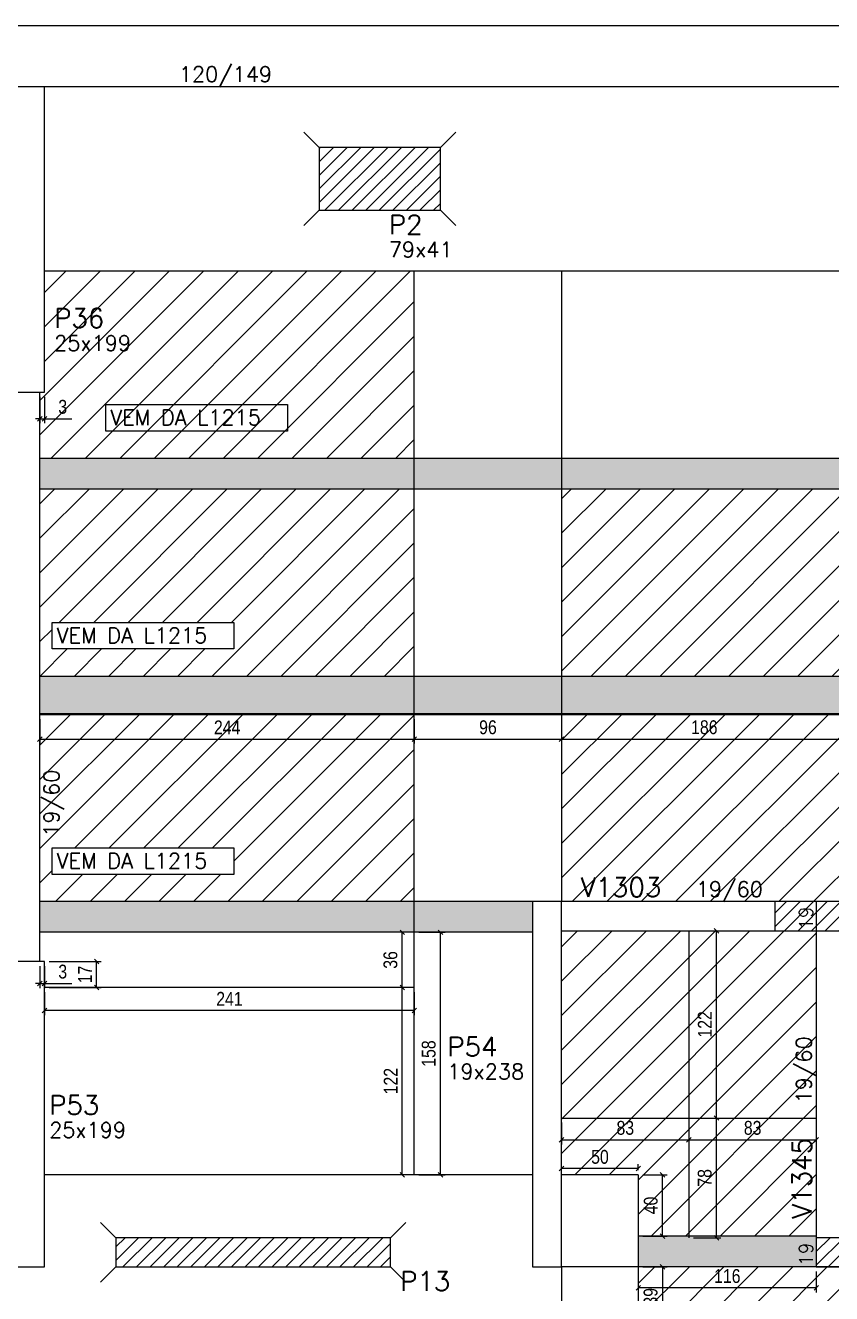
# Model space of a CAD drawing. Extents: x -3557 to 8661, y -614 to 3008.
# Drawn here: x 3308 to 3833, y 1343 to 2170 of the extents above; entities that cross this region are included whole.
import ezdxf

# ---------------------------------------------------------------- set-up
doc = ezdxf.new("R2010")
doc.units = 0
for name, color, linetype in [('COTA', 241, 'Continuous'), ('F-LAJES', 3, 'Continuous'), ('F-PILARES-DIM', 172, 'Continuous'), ('F-PILARES-HACH', 174, 'Continuous'), ('F-PILARES-M', 170, 'Continuous'), ('F-PILARES-N', 170, 'Continuous'), ('F-PILARES-NASCE', 4, 'Continuous'), ('F-PILARES-NOME', 170, 'Continuous'), ('F-PILARES-S', 170, 'Continuous'), ('F-PILARES-V', 170, 'Continuous'), ('F-VIGAS', 3, 'Continuous'), ('F-VIGAS-DIM', 2, 'Continuous'), ('F-VIGAS-NOME', 4, 'Continuous'), ('Painéis', 200, 'Continuous')]:
    doc.layers.add(name, color=color, linetype=linetype)
doc.layers.add('Hachura', color=251, linetype='Continuous', lineweight=9)
doc.styles.add('COTA TECNICA-50', font='techl___.ttf', dxfattribs={"height": 9})
doc.styles.add('MCP', font='romans.shx')
doc.dimstyles.new('COTA PAINEL-50', dxfattribs={"dimtxt": 9, "dimasz": 3, "dimexe": 3, "dimexo": 3, "dimgap": 3, "dimtad": 1, "dimdec": 1, "dimzin": 12, "dimdsep": 46, "dimtxsty": 'COTA TECNICA-50', "dimblk1": 'OBLIQUE', "dimblk2": 'OBLIQUE', "dimsah": 1, "dimcen": 0.9, "dimclrd": 4, "dimclre": 4, "dimclrt": 240, "dimadec": 1, "dimazin": 3, "dimtfac": 1, "dimtdec": 1, "dimtmove": 0, "dimatfit": 3, "dimfxl": 1, "dimtolj": 1, "dimtzin": 12, "dimarcsym": 0})
pattern_1 = [(45, (3857.195, 715.201), (-4.419417, 4.419417), [])]

# ---------------------------------------------------------------- blocks, each defined once
blk = doc.blocks.new('_Oblique')
at = {"color": 0, "linetype": 'ByBlock', "lineweight": -2}
blk.add_line((-0.5, -0.5), (0.5, 0.5), dxfattribs=at)
blk = doc.blocks.new('*D563')
at = {"layer": 'COTA', "color": 4, "lineweight": -2, "transparency": 16777216}
for p, q in [((3317.2, 1927.7), (3317.2, 1910.39)), ((3320.2, 1927.7), (3320.2, 1910.39)), ((3317.2, 1913.39), (3314.2, 1913.39)), ((3317.2, 1913.39), (3320.2, 1913.39)), ((3320.2, 1913.39), (3337.89, 1913.39))]:
    blk.add_line(p, q, dxfattribs=at)
at = {"layer": 'Defpoints', "color": 0, "transparency": 16777216}
for p in [(3317.2, 1930.7), (3320.2, 1930.7), (3320.2, 1913.39)]:
    blk.add_point(p, dxfattribs=at)
at = {"layer": 'COTA', "color": 4, "lineweight": -2, "transparency": 16777216, "xscale": 3, "yscale": 3, "zscale": 3}
blk.add_blockref('_Oblique', (3317.2, 1913.39), dxfattribs=at)
at = {"layer": 'COTA', "color": 4, "lineweight": -2, "transparency": 16777216, "xscale": 3, "yscale": 3, "zscale": 3, "rotation": 180}
blk.add_blockref('_Oblique', (3320.2, 1913.39), dxfattribs=at)
at = {"layer": 'COTA', "color": 240, "transparency": 16777216, "insert": (3332.04, 1921.09), "char_height": 9, "attachment_point": 5, "style": 'COTA TECNICA-50'}
blk.add_mtext('\\A1;3', dxfattribs=at)
blk = doc.blocks.new('*D719')
at = {"layer": 'COTA', "color": 4, "lineweight": -2, "transparency": 16777216}
for p, q in [((3710.2, 1420.7), (3725.95, 1420.7)), ((3722.95, 1380.7), (3722.95, 1420.7)), ((3710.2, 1380.7), (3725.95, 1380.7))]:
    blk.add_line(p, q, dxfattribs=at)
at = {"layer": 'Defpoints', "color": 0, "transparency": 16777216}
for p in [(3707.2, 1420.7), (3722.95, 1420.7), (3707.2, 1380.7)]:
    blk.add_point(p, dxfattribs=at)
at = {"layer": 'COTA', "color": 4, "lineweight": -2, "transparency": 16777216, "xscale": 3, "yscale": 3, "zscale": 3}
for p, rotation in [((3722.95, 1420.7), 90), ((3722.95, 1380.7), 270)]:
    blk.add_blockref('_Oblique', p, dxfattribs=dict(at, rotation=rotation))
at = {"layer": 'COTA', "color": 240, "transparency": 16777216, "insert": (3715.35, 1400.7), "char_height": 9, "attachment_point": 5, "rotation": 90, "style": 'COTA TECNICA-50'}
blk.add_mtext('\\A1;40', dxfattribs=at)
blk = doc.blocks.new('*D720')
at = {"layer": 'COTA', "color": 4, "lineweight": -2, "transparency": 16777216}
for p, q in [((3657.2, 1423.7), (3657.2, 1427.72)), ((3707.2, 1424.72), (3657.2, 1424.72)), ((3707.2, 1423.7), (3707.2, 1427.72))]:
    blk.add_line(p, q, dxfattribs=at)
at = {"layer": 'Defpoints', "color": 0, "transparency": 16777216}
for p in [(3657.2, 1424.72), (3657.2, 1420.7), (3707.2, 1420.7)]:
    blk.add_point(p, dxfattribs=at)
at = {"layer": 'COTA', "color": 4, "lineweight": -2, "transparency": 16777216, "xscale": 3, "yscale": 3, "zscale": 3, "rotation": 180}
blk.add_blockref('_Oblique', (3657.2, 1424.72), dxfattribs=at)
at = {"layer": 'COTA', "color": 4, "lineweight": -2, "transparency": 16777216, "xscale": 3, "yscale": 3, "zscale": 3}
blk.add_blockref('_Oblique', (3707.2, 1424.72), dxfattribs=at)
at = {"layer": 'COTA', "color": 240, "transparency": 16777216, "insert": (3682.2, 1432.32), "char_height": 9, "attachment_point": 5, "style": 'COTA TECNICA-50'}
blk.add_mtext('\\A1;50', dxfattribs=at)
blk = doc.blocks.new('*D721')
at = {"layer": 'COTA', "color": 4, "lineweight": -2, "transparency": 16777216}
for p, q in [((3657.2, 1454.7), (3657.2, 1440.52)), ((3740.2, 1454.7), (3740.2, 1440.52)), ((3657.2, 1443.52), (3740.2, 1443.52))]:
    blk.add_line(p, q, dxfattribs=at)
at = {"layer": 'Defpoints', "color": 0, "transparency": 16777216}
for p in [(3657.2, 1457.7), (3740.2, 1457.7), (3740.2, 1443.52)]:
    blk.add_point(p, dxfattribs=at)
at = {"layer": 'COTA', "color": 4, "lineweight": -2, "transparency": 16777216, "xscale": 3, "yscale": 3, "zscale": 3, "rotation": 180}
blk.add_blockref('_Oblique', (3657.2, 1443.52), dxfattribs=at)
at = {"layer": 'COTA', "color": 4, "lineweight": -2, "transparency": 16777216, "xscale": 3, "yscale": 3, "zscale": 3}
blk.add_blockref('_Oblique', (3740.2, 1443.52), dxfattribs=at)
at = {"layer": 'COTA', "color": 240, "transparency": 16777216, "insert": (3698.7, 1451.23), "char_height": 9, "attachment_point": 5, "style": 'COTA TECNICA-50'}
blk.add_mtext('\\A1;83', dxfattribs=at)
blk = doc.blocks.new('*D722')
at = {"layer": 'COTA', "color": 4, "lineweight": -2, "transparency": 16777216}
for p, q in [((3740.2, 1454.7), (3740.2, 1440.52)), ((3823.2, 1454.7), (3823.2, 1440.52)), ((3740.2, 1443.52), (3823.2, 1443.52))]:
    blk.add_line(p, q, dxfattribs=at)
at = {"layer": 'Defpoints', "color": 0, "transparency": 16777216}
for p in [(3740.2, 1457.7), (3823.2, 1457.7), (3823.2, 1443.52)]:
    blk.add_point(p, dxfattribs=at)
at = {"layer": 'COTA', "color": 4, "lineweight": -2, "transparency": 16777216, "xscale": 3, "yscale": 3, "zscale": 3, "rotation": 180}
blk.add_blockref('_Oblique', (3740.2, 1443.52), dxfattribs=at)
at = {"layer": 'COTA', "color": 4, "lineweight": -2, "transparency": 16777216, "xscale": 3, "yscale": 3, "zscale": 3}
blk.add_blockref('_Oblique', (3823.2, 1443.52), dxfattribs=at)
at = {"layer": 'COTA', "color": 240, "transparency": 16777216, "insert": (3781.7, 1451.23), "char_height": 9, "attachment_point": 5, "style": 'COTA TECNICA-50'}
blk.add_mtext('\\A1;83', dxfattribs=at)
blk = doc.blocks.new('*D723')
at = {"layer": 'COTA', "color": 4, "lineweight": -2, "transparency": 16777216}
for p, q in [((3743.2, 1457.7), (3761.08, 1457.7)), ((3758.08, 1379.7), (3758.08, 1457.7)), ((3743.2, 1379.7), (3761.08, 1379.7))]:
    blk.add_line(p, q, dxfattribs=at)
at = {"layer": 'Defpoints', "color": 0, "transparency": 16777216}
for p in [(3740.2, 1457.7), (3758.08, 1457.7), (3740.2, 1379.7)]:
    blk.add_point(p, dxfattribs=at)
at = {"layer": 'COTA', "color": 4, "lineweight": -2, "transparency": 16777216, "xscale": 3, "yscale": 3, "zscale": 3}
for p, rotation in [((3758.08, 1457.7), 90), ((3758.08, 1379.7), 270)]:
    blk.add_blockref('_Oblique', p, dxfattribs=dict(at, rotation=rotation))
at = {"layer": 'COTA', "color": 240, "transparency": 16777216, "insert": (3750.49, 1418.7), "char_height": 9, "attachment_point": 5, "rotation": 90, "style": 'COTA TECNICA-50'}
blk.add_mtext('\\A1;78', dxfattribs=at)
blk = doc.blocks.new('*D725')
at = {"layer": 'COTA', "color": 4, "lineweight": -2, "transparency": 16777216}
for p, q in [((3710.2, 1360.7), (3725.95, 1360.7)), ((3722.95, 1360.7), (3722.95, 1321.7)), ((3710.2, 1321.7), (3725.95, 1321.7))]:
    blk.add_line(p, q, dxfattribs=at)
at = {"layer": 'Defpoints', "color": 0, "transparency": 16777216}
for p in [(3707.2, 1360.7), (3707.2, 1321.7), (3722.95, 1321.7)]:
    blk.add_point(p, dxfattribs=at)
at = {"layer": 'COTA', "color": 4, "lineweight": -2, "transparency": 16777216, "xscale": 3, "yscale": 3, "zscale": 3}
for p, rotation in [((3722.95, 1360.7), 90), ((3722.95, 1321.7), 270)]:
    blk.add_blockref('_Oblique', p, dxfattribs=dict(at, rotation=rotation))
at = {"layer": 'COTA', "color": 240, "transparency": 16777216, "insert": (3715.22, 1341.2), "char_height": 9, "attachment_point": 5, "rotation": 90, "style": 'COTA TECNICA-50'}
blk.add_mtext('\\A1;39', dxfattribs=at)
blk = doc.blocks.new('*D727')
at = {"layer": 'COTA', "color": 4, "lineweight": -2, "transparency": 16777216}
for p, q in [((3707.2, 1357.7), (3707.2, 1344.05)), ((3823.2, 1357.7), (3823.2, 1344.05)), ((3823.2, 1347.05), (3707.2, 1347.05))]:
    blk.add_line(p, q, dxfattribs=at)
at = {"layer": 'Defpoints', "color": 0, "transparency": 16777216}
for p in [(3707.2, 1360.7), (3823.2, 1360.7), (3707.2, 1347.05)]:
    blk.add_point(p, dxfattribs=at)
at = {"layer": 'COTA', "color": 4, "lineweight": -2, "transparency": 16777216, "xscale": 3, "yscale": 3, "zscale": 3, "rotation": 180}
blk.add_blockref('_Oblique', (3707.2, 1347.05), dxfattribs=at)
at = {"layer": 'COTA', "color": 4, "lineweight": -2, "transparency": 16777216, "xscale": 3, "yscale": 3, "zscale": 3}
blk.add_blockref('_Oblique', (3823.2, 1347.05), dxfattribs=at)
at = {"layer": 'COTA', "color": 240, "transparency": 16777216, "insert": (3765.2, 1354.65), "char_height": 9, "attachment_point": 5, "style": 'COTA TECNICA-50'}
blk.add_mtext('\\A1;116', dxfattribs=at)
blk = doc.blocks.new('*D811')
at = {"layer": 'COTA', "color": 4, "lineweight": -2, "transparency": 16777216}
for p, q in [((3317.2, 1717.7), (3317.2, 1701.65)), ((3561.2, 1717.7), (3561.2, 1701.65)), ((3317.2, 1704.65), (3561.2, 1704.65))]:
    blk.add_line(p, q, dxfattribs=at)
at = {"layer": 'Defpoints', "color": 0, "transparency": 16777216}
for p in [(3317.2, 1720.7), (3561.2, 1720.7), (3561.2, 1704.65)]:
    blk.add_point(p, dxfattribs=at)
at = {"layer": 'COTA', "color": 4, "lineweight": -2, "transparency": 16777216, "xscale": 3, "yscale": 3, "zscale": 3, "rotation": 180}
blk.add_blockref('_Oblique', (3317.2, 1704.65), dxfattribs=at)
at = {"layer": 'COTA', "color": 4, "lineweight": -2, "transparency": 16777216, "xscale": 3, "yscale": 3, "zscale": 3}
blk.add_blockref('_Oblique', (3561.2, 1704.65), dxfattribs=at)
at = {"layer": 'COTA', "color": 240, "transparency": 16777216, "insert": (3439.2, 1712.22), "char_height": 9, "attachment_point": 5, "style": 'COTA TECNICA-50'}
blk.add_mtext('\\A1;244', dxfattribs=at)
blk = doc.blocks.new('*D830')
at = {"layer": 'COTA', "color": 4, "lineweight": -2, "transparency": 16777216}
for p, q in [((3323.2, 1559.7), (3357.15, 1559.7)), ((3354.15, 1542.7), (3354.15, 1559.7)), ((3323.2, 1542.7), (3357.15, 1542.7))]:
    blk.add_line(p, q, dxfattribs=at)
at = {"layer": 'Defpoints', "color": 0, "transparency": 16777216}
for p in [(3320.2, 1559.7), (3354.15, 1559.7), (3320.2, 1542.7)]:
    blk.add_point(p, dxfattribs=at)
at = {"layer": 'COTA', "color": 4, "lineweight": -2, "transparency": 16777216, "xscale": 3, "yscale": 3, "zscale": 3}
for p, rotation in [((3354.15, 1559.7), 90), ((3354.15, 1542.7), 270)]:
    blk.add_blockref('_Oblique', p, dxfattribs=dict(at, rotation=rotation))
at = {"layer": 'COTA', "color": 240, "transparency": 16777216, "insert": (3346.59, 1551.2), "char_height": 9, "attachment_point": 5, "rotation": 90, "style": 'COTA TECNICA-50'}
blk.add_mtext('\\A1;17', dxfattribs=at)
blk = doc.blocks.new('*D831')
at = {"layer": 'COTA', "color": 4, "lineweight": -2, "transparency": 16777216}
for p, q in [((3317.2, 1556.7), (3317.2, 1542.34)), ((3320.2, 1556.7), (3320.2, 1542.34)), ((3317.2, 1545.34), (3314.2, 1545.34)), ((3317.2, 1545.34), (3320.2, 1545.34)), ((3320.2, 1545.34), (3337.89, 1545.34))]:
    blk.add_line(p, q, dxfattribs=at)
at = {"layer": 'Defpoints', "color": 0, "transparency": 16777216}
for p in [(3317.2, 1559.7), (3320.2, 1559.7), (3320.2, 1545.34)]:
    blk.add_point(p, dxfattribs=at)
at = {"layer": 'COTA', "color": 4, "lineweight": -2, "transparency": 16777216, "xscale": 3, "yscale": 3, "zscale": 3}
blk.add_blockref('_Oblique', (3317.2, 1545.34), dxfattribs=at)
at = {"layer": 'COTA', "color": 4, "lineweight": -2, "transparency": 16777216, "xscale": 3, "yscale": 3, "zscale": 3, "rotation": 180}
blk.add_blockref('_Oblique', (3320.2, 1545.34), dxfattribs=at)
at = {"layer": 'COTA', "color": 240, "transparency": 16777216, "insert": (3332.04, 1553.04), "char_height": 9, "attachment_point": 5, "style": 'COTA TECNICA-50'}
blk.add_mtext('\\A1;3', dxfattribs=at)
blk = doc.blocks.new('*D832')
at = {"layer": 'COTA', "color": 4, "lineweight": -2, "transparency": 16777216}
for p, q in [((3564.2, 1578.7), (3581.21, 1578.7)), ((3578.21, 1420.7), (3578.21, 1578.7)), ((3564.2, 1420.7), (3581.21, 1420.7))]:
    blk.add_line(p, q, dxfattribs=at)
at = {"layer": 'Defpoints', "color": 0, "transparency": 16777216}
for p in [(3561.2, 1578.7), (3578.21, 1578.7), (3561.2, 1420.7)]:
    blk.add_point(p, dxfattribs=at)
at = {"layer": 'COTA', "color": 4, "lineweight": -2, "transparency": 16777216, "xscale": 3, "yscale": 3, "zscale": 3}
for p, rotation in [((3578.21, 1578.7), 90), ((3578.21, 1420.7), 270)]:
    blk.add_blockref('_Oblique', p, dxfattribs=dict(at, rotation=rotation))
at = {"layer": 'COTA', "color": 240, "transparency": 16777216, "insert": (3570.59, 1499.7), "char_height": 9, "attachment_point": 5, "rotation": 90, "style": 'COTA TECNICA-50'}
blk.add_mtext('\\A1;158', dxfattribs=at)
blk = doc.blocks.new('*D833')
at = {"layer": 'COTA', "color": 4, "lineweight": -2, "transparency": 16777216}
for p, q in [((3558.2, 1542.7), (3550.38, 1542.7)), ((3553.38, 1420.7), (3553.38, 1542.7)), ((3558.2, 1420.7), (3550.38, 1420.7))]:
    blk.add_line(p, q, dxfattribs=at)
at = {"layer": 'Defpoints', "color": 0, "transparency": 16777216}
for p in [(3553.38, 1542.7), (3561.2, 1542.7), (3561.2, 1420.7)]:
    blk.add_point(p, dxfattribs=at)
at = {"layer": 'COTA', "color": 4, "lineweight": -2, "transparency": 16777216, "xscale": 3, "yscale": 3, "zscale": 3}
for p, rotation in [((3553.38, 1542.7), 90), ((3553.38, 1420.7), 270)]:
    blk.add_blockref('_Oblique', p, dxfattribs=dict(at, rotation=rotation))
at = {"layer": 'COTA', "color": 240, "transparency": 16777216, "insert": (3545.82, 1481.7), "char_height": 9, "attachment_point": 5, "rotation": 90, "style": 'COTA TECNICA-50'}
blk.add_mtext('\\A1;122', dxfattribs=at)
blk = doc.blocks.new('*D834')
at = {"layer": 'COTA', "color": 4, "lineweight": -2, "transparency": 16777216}
for p, q in [((3558.2, 1578.7), (3550.38, 1578.7)), ((3553.38, 1542.7), (3553.38, 1578.7)), ((3558.2, 1542.7), (3550.38, 1542.7))]:
    blk.add_line(p, q, dxfattribs=at)
at = {"layer": 'Defpoints', "color": 0, "transparency": 16777216}
for p in [(3553.38, 1578.7), (3561.2, 1578.7), (3561.2, 1542.7)]:
    blk.add_point(p, dxfattribs=at)
at = {"layer": 'COTA', "color": 4, "lineweight": -2, "transparency": 16777216, "xscale": 3, "yscale": 3, "zscale": 3}
for p, rotation in [((3553.38, 1578.7), 90), ((3553.38, 1542.7), 270)]:
    blk.add_blockref('_Oblique', p, dxfattribs=dict(at, rotation=rotation))
at = {"layer": 'COTA', "color": 240, "transparency": 16777216, "insert": (3545.68, 1560.7), "char_height": 9, "attachment_point": 5, "rotation": 90, "style": 'COTA TECNICA-50'}
blk.add_mtext('\\A1;36', dxfattribs=at)
blk = doc.blocks.new('*D835')
at = {"layer": 'COTA', "color": 4, "lineweight": -2, "transparency": 16777216}
for p, q in [((3320.2, 1539.7), (3320.2, 1524.79)), ((3561.2, 1539.7), (3561.2, 1524.79)), ((3561.2, 1527.79), (3320.2, 1527.79))]:
    blk.add_line(p, q, dxfattribs=at)
at = {"layer": 'Defpoints', "color": 0, "transparency": 16777216}
for p in [(3320.2, 1542.7), (3561.2, 1542.7), (3320.2, 1527.79)]:
    blk.add_point(p, dxfattribs=at)
at = {"layer": 'COTA', "color": 4, "lineweight": -2, "transparency": 16777216, "xscale": 3, "yscale": 3, "zscale": 3, "rotation": 180}
blk.add_blockref('_Oblique', (3320.2, 1527.79), dxfattribs=at)
at = {"layer": 'COTA', "color": 4, "lineweight": -2, "transparency": 16777216, "xscale": 3, "yscale": 3, "zscale": 3}
blk.add_blockref('_Oblique', (3561.2, 1527.79), dxfattribs=at)
at = {"layer": 'COTA', "color": 240, "transparency": 16777216, "insert": (3440.7, 1535.36), "char_height": 9, "attachment_point": 5, "style": 'COTA TECNICA-50'}
blk.add_mtext('\\A1;241', dxfattribs=at)
blk = doc.blocks.new('*D839')
at = {"layer": 'COTA', "color": 4, "lineweight": -2, "transparency": 16777216}
for p, q in [((3743.2, 1579.7), (3761.08, 1579.7)), ((3758.08, 1457.7), (3758.08, 1579.7)), ((3743.2, 1457.7), (3761.08, 1457.7))]:
    blk.add_line(p, q, dxfattribs=at)
at = {"layer": 'Defpoints', "color": 0, "transparency": 16777216}
for p in [(3740.2, 1579.7), (3758.08, 1579.7), (3740.2, 1457.7)]:
    blk.add_point(p, dxfattribs=at)
at = {"layer": 'COTA', "color": 4, "lineweight": -2, "transparency": 16777216, "xscale": 3, "yscale": 3, "zscale": 3}
for p, rotation in [((3758.08, 1579.7), 90), ((3758.08, 1457.7), 270)]:
    blk.add_blockref('_Oblique', p, dxfattribs=dict(at, rotation=rotation))
at = {"layer": 'COTA', "color": 240, "transparency": 16777216, "insert": (3750.52, 1518.7), "char_height": 9, "attachment_point": 5, "rotation": 90, "style": 'COTA TECNICA-50'}
blk.add_mtext('\\A1;122', dxfattribs=at)
blk = doc.blocks.new('*D840')
at = {"layer": 'COTA', "color": 4, "lineweight": -2, "transparency": 16777216}
for p, q in [((3561.2, 1717.7), (3561.2, 1701.65)), ((3657.2, 1717.7), (3657.2, 1701.65)), ((3561.2, 1704.65), (3657.2, 1704.65))]:
    blk.add_line(p, q, dxfattribs=at)
at = {"layer": 'Defpoints', "color": 0, "transparency": 16777216}
for p in [(3561.2, 1720.7), (3657.2, 1720.7), (3657.2, 1704.65)]:
    blk.add_point(p, dxfattribs=at)
at = {"layer": 'COTA', "color": 4, "lineweight": -2, "transparency": 16777216, "xscale": 3, "yscale": 3, "zscale": 3, "rotation": 180}
blk.add_blockref('_Oblique', (3561.2, 1704.65), dxfattribs=at)
at = {"layer": 'COTA', "color": 4, "lineweight": -2, "transparency": 16777216, "xscale": 3, "yscale": 3, "zscale": 3}
blk.add_blockref('_Oblique', (3657.2, 1704.65), dxfattribs=at)
at = {"layer": 'COTA', "color": 240, "transparency": 16777216, "insert": (3609.2, 1712.27), "char_height": 9, "attachment_point": 5, "style": 'COTA TECNICA-50'}
blk.add_mtext('\\A1;96', dxfattribs=at)
blk = doc.blocks.new('*D841')
at = {"layer": 'COTA', "color": 4, "lineweight": -2, "transparency": 16777216}
for p, q in [((3657.2, 1717.7), (3657.2, 1701.65)), ((3843.2, 1717.7), (3843.2, 1701.65)), ((3657.2, 1704.65), (3843.2, 1704.65))]:
    blk.add_line(p, q, dxfattribs=at)
at = {"layer": 'Defpoints', "color": 0, "transparency": 16777216}
for p in [(3657.2, 1720.7), (3843.2, 1720.7), (3843.2, 1704.65)]:
    blk.add_point(p, dxfattribs=at)
at = {"layer": 'COTA', "color": 4, "lineweight": -2, "transparency": 16777216, "xscale": 3, "yscale": 3, "zscale": 3, "rotation": 180}
blk.add_blockref('_Oblique', (3657.2, 1704.65), dxfattribs=at)
at = {"layer": 'COTA', "color": 4, "lineweight": -2, "transparency": 16777216, "xscale": 3, "yscale": 3, "zscale": 3}
blk.add_blockref('_Oblique', (3843.2, 1704.65), dxfattribs=at)
at = {"layer": 'COTA', "color": 240, "transparency": 16777216, "insert": (3750.2, 1712.27), "char_height": 9, "attachment_point": 5, "style": 'COTA TECNICA-50'}
blk.add_mtext('\\A1;186', dxfattribs=at)

msp = doc.modelspace()

# ---------------------------------------------------------------- hatches: boundary and pattern name
at = {"layer": 'F-PILARES-HACH', "linetype": 'Continuous'}
h = msp.add_hatch(dxfattribs=at)
h.set_pattern_fill('ANSI31', color=256, scale=50, style=0)
h.set_pattern_definition(pattern_1)
h.paths.add_polyline_path([(3499.2, 2049.2), (3578.2, 2049.2), (3578.2, 2090.2), (3499.2, 2090.2)], flags=16)
h = msp.add_hatch(dxfattribs=at)
h.set_pattern_fill('ANSI31', color=256, scale=50, style=0)
h.set_pattern_definition(pattern_1)
h.paths.add_polyline_path([(4061.2, 1360.7), (4061.2, 1598.7), (3796.2, 1598.7), (3796.2, 1579.7), (4042.2, 1579.7), (4042.2, 1379.7), (3823.2, 1379.7), (3823.2, 1360.7)], flags=16)
h = msp.add_hatch(dxfattribs=at)
h.set_pattern_fill('ANSI31', color=256, scale=50, style=0)
h.set_pattern_definition(pattern_1)
h.paths.add_polyline_path([(4061.2, 1360.7), (4061.2, 1598.7), (3823.2, 1598.7), (3823.2, 1579.7), (4042.2, 1579.7), (4042.2, 1379.7), (3823.2, 1379.7), (3823.2, 1360.7)], flags=16)
h = msp.add_hatch(dxfattribs=at)
h.set_pattern_fill('ANSI31', color=256, scale=50, style=0)
h.set_pattern_definition(pattern_1)
h.paths.add_polyline_path([(3366.7, 1360.7), (3545.7, 1360.7), (3545.7, 1379.7), (3366.7, 1379.7)], flags=16)
at = {"layer": 'Hachura', "linetype": 'ByBlock'}
h = msp.add_hatch(dxfattribs=at)
h.set_pattern_fill('ANSI31', color=256, scale=5)
h.paths.add_polyline_path([(3320.2, 2009.7), (3320.2, 1930.7), (3317.2, 1930.7), (3317.2, 1887.7), (3561.2, 1887.7), (3561.2, 2009.7)])
h = msp.add_hatch(color=256, dxfattribs=at)
h.dxf.hatch_style = 1
h.paths.add_polyline_path([(3317.2, 1887.7), (3317.2, 1867.7), (3561.2, 1867.7), (3561.2, 1887.7)])
h.paths.add_polyline_path([(3561.2, 1887.7), (3561.2, 1867.7), (3657.2, 1867.7), (3657.2, 1887.7)])
h.paths.add_polyline_path([(3843.2, 1867.7), (3843.2, 1887.7), (3657.2, 1887.7), (3657.2, 1867.7)])
h.paths.add_polyline_path([(3965.2, 1867.7), (3965.2, 1887.7), (3843.2, 1887.7), (3843.2, 1867.7)])
h.paths.add_polyline_path([(4209.2, 1867.7), (4209.2, 1887.7), (3965.2, 1887.7), (3965.2, 1867.7)])
h.paths.add_polyline_path([(4453.2, 1867.7), (4453.2, 1887.7), (4209.2, 1887.7), (4209.2, 1867.7)])
h.paths.add_polyline_path([(4209.2, 1745.7), (4209.2, 1721.2), (4453.2, 1721.2), (4453.2, 1745.7)])
h.paths.add_polyline_path([(4209.2, 1721.2), (4209.2, 1745.7), (3965.2, 1745.7), (3965.2, 1721.2)])
h.paths.add_polyline_path([(3965.2, 1721.2), (3965.2, 1745.7), (3843.2, 1745.7), (3843.2, 1721.2)])
h.paths.add_polyline_path([(3657.2, 1745.7), (3657.2, 1721.2), (3843.2, 1721.2), (3843.2, 1745.7)])
h.paths.add_polyline_path([(3561.2, 1745.7), (3561.2, 1721.2), (3657.2, 1721.2), (3657.2, 1745.7)])
h.paths.add_polyline_path([(3561.2, 1721.2), (3561.2, 1745.7), (3317.2, 1745.7), (3317.2, 1721.2)])
h.paths.add_polyline_path([(3561.2, 1578.7), (3561.2, 1598.7), (3317.2, 1598.7), (3317.2, 1589.2), (3317.2, 1578.7)])
h.paths.add_polyline_path([(3561.2, 1598.7), (3561.2, 1578.7), (3638.2, 1578.7), (3638.2, 1598.7)])
h.paths.add_polyline_path([(4061.2, 1598.7), (4061.2, 1578.7), (4209.2, 1578.7), (4209.2, 1598.7)])
h.paths.add_polyline_path([(4453.2, 1578.7), (4453.2, 1598.7), (4209.2, 1598.7), (4209.2, 1578.7)])
h.paths.add_polyline_path([(4453.2, 1501.7), (4453.2, 1521.7), (4209.2, 1521.7), (4209.2, 1501.7)])
h.paths.add_polyline_path([(4209.2, 1501.7), (4209.2, 1521.7), (4061.2, 1521.7), (4061.2, 1501.7)])
h = msp.add_hatch(dxfattribs=at)
h.set_pattern_fill('ANSI31', color=256, scale=5)
h.paths.add_polyline_path([(3317.2, 1867.7), (3317.2, 1745.7), (3561.2, 1745.7), (3561.2, 1867.7)])
h.paths.add_polyline_path([(3317.2, 1720.7), (3317.2, 1598.7), (3561.2, 1598.7), (3561.2, 1720.7)])
h.paths.add_polyline_path([(3325.22, 1633.68), (3325.22, 1616.34), (3443.6, 1616.34), (3443.6, 1633.68)], flags=16)
h.paths.add_polyline_path([(3443.6, 1763.34), (3443.6, 1780.68), (3325.22, 1780.68), (3325.22, 1763.34)], flags=16)
h = msp.add_hatch(dxfattribs=at)
h.set_pattern_fill('ANSI31', color=256, scale=5)
h.paths.add_polyline_path([(4209.2, 1501.7), (4209.2, 1379.7), (4453.2, 1379.7), (4453.2, 1501.7)])
h.paths.add_polyline_path([(4209.2, 1501.7), (4061.2, 1501.7), (4061.2, 1379.7), (4209.2, 1379.7)])
h.paths.add_polyline_path([(4209.2, 1521.7), (4209.2, 1578.7), (4061.2, 1578.7), (4061.2, 1521.7)])
h.paths.add_polyline_path([(4209.2, 1578.7), (4209.2, 1521.7), (4453.2, 1521.7), (4453.2, 1578.7)])
h.paths.add_polyline_path([(4209.2, 1720.7), (4209.2, 1598.7), (4453.2, 1598.7), (4453.2, 1720.7)])
h.paths.add_polyline_path([(3965.2, 1720.7), (3965.2, 1598.7), (4061.2, 1598.7), (4209.2, 1598.7), (4209.2, 1720.7)])
h.paths.add_polyline_path([(4209.2, 1745.7), (4209.2, 1867.7), (3965.2, 1867.7), (3965.2, 1745.7)])
h.paths.add_polyline_path([(4453.2, 1745.7), (4453.2, 1867.7), (4209.2, 1867.7), (4209.2, 1745.7)])
h.paths.add_polyline_path([(3965.2, 1745.7), (3965.2, 1867.7), (3843.2, 1867.7), (3843.2, 1745.7)])
h.paths.add_polyline_path([(3843.2, 1745.7), (3843.2, 1867.7), (3657.2, 1867.7), (3657.2, 1745.7)])
h.paths.add_polyline_path([(3657.2, 1720.7), (3657.2, 1598.7), (3823.2, 1598.7), (3843.2, 1598.7), (3843.2, 1720.7)])
h.paths.add_polyline_path([(3965.2, 1720.7), (3843.2, 1720.7), (3843.2, 1598.7), (3965.2, 1598.7)])
h.paths.add_polyline_path([(3823.2, 1579.7), (3740.2, 1579.7), (3740.2, 1457.7), (3823.2, 1457.7)])
h.paths.add_polyline_path([(3657.2, 1579.7), (3657.2, 1457.7), (3740.2, 1457.7), (3740.2, 1579.7)])
h.paths.add_polyline_path([(3823.2, 1380.7), (3823.2, 1457.7), (3740.2, 1457.7), (3740.2, 1380.7)])
h.paths.add_polyline_path([(3740.2, 1457.7), (3657.2, 1457.7), (3657.2, 1420.7), (3707.2, 1420.7), (3707.2, 1380.7), (3740.2, 1380.7)])
h = msp.add_hatch(color=256, dxfattribs=at)
h.dxf.hatch_style = 1
h.paths.add_polyline_path([(3707.2, 1380.7), (3707.2, 1360.7), (3823.2, 1360.7), (3823.2, 1379.7), (3823.2, 1380.7)])
h = msp.add_hatch(dxfattribs=at)
h.set_pattern_fill('ANSI31', color=256, scale=5)
h.paths.add_polyline_path([(4453.2, 1285.96), (4453.2, 1360.7), (4209.2, 1360.7), (4209.2, 1285.96)])
h.paths.add_polyline_path([(4209.2, 1285.46), (4209.2, 1208.7), (4453.2, 1208.7), (4453.2, 1285.46)])
h.paths.add_polyline_path([(4209.2, 1285.96), (4209.2, 1360.7), (3965.2, 1360.7), (3965.2, 1285.96)])
h.paths.add_polyline_path([(3657.2, 1285.46), (3657.2, 1208.7), (4453.2, 1208.7), (4453.2, 1285.46)])
h.paths.add_polyline_path([(3929.62, 1318.56), (3965.2, 1318.56), (3965.2, 1360.7), (3843.2, 1360.7), (3843.2, 1285.96), (3965.2, 1285.96), (3965.2, 1318.56)])
h.paths.add_polyline_path([(3843.2, 1285.96), (3843.2, 1360.7), (3707.2, 1360.7), (3707.2, 1321.7), (3657.2, 1321.7), (3657.2, 1285.96)])

# ---------------------------------------------------------------- linework, layer by layer
at = {"linetype": 'Continuous'}
for points in [[(3360.18, 1922.68), (3478.56, 1922.68), (3478.56, 1905.34), (3360.18, 1905.34)], [(3325.22, 1780.68), (3443.6, 1780.68), (3443.6, 1763.34), (3325.22, 1763.34)], [(3325.22, 1633.68), (3443.6, 1633.68), (3443.6, 1616.34), (3325.22, 1616.34)]]:
    msp.add_lwpolyline(points, close=True, dxfattribs=at)
at = {"layer": 'COTA'}
msp.add_lwpolyline([(3657.2, 1208.7), (4453.2, 1208.7), (4453.2, 1360.7), (3657.2, 1360.7)], close=True, dxfattribs=at)
at = {"layer": 'F-LAJES', "linetype": 'Continuous'}
msp.add_line((2398.88, 2169.7), (7119.7, 2169.7), dxfattribs=at)
at = {"layer": 'F-PILARES-M', "linetype": 'Continuous'}
for points in [[(3295.2, 1930.7), (3320.2, 1930.7), (3320.2, 2129.7), (3295.2, 2129.7), (3295.2, 1930.7)], [(3638.2, 1360.7), (3657.2, 1360.7), (3657.2, 1598.7), (3638.2, 1598.7), (3638.2, 1360.7)], [(3295.2, 1360.7), (3320.2, 1360.7), (3320.2, 1559.7), (3295.2, 1559.7), (3295.2, 1360.7)]]:
    msp.add_lwpolyline(points, dxfattribs=at)
at = {"layer": 'F-PILARES-N', "linetype": 'Continuous'}
for points in [[(3499.2, 2049.2), (3578.2, 2049.2), (3578.2, 2090.2), (3499.2, 2090.2), (3499.2, 2049.2)], [(3366.7, 1360.7), (3545.7, 1360.7), (3545.7, 1379.7), (3366.7, 1379.7), (3366.7, 1360.7)]]:
    msp.add_lwpolyline(points, dxfattribs=at)
at = {"layer": 'F-PILARES-NASCE', "linetype": 'Continuous'}
for p, q in [((3499.2, 2090.2), (3489.2, 2100.2)), ((3578.2, 2090.2), (3588.2, 2100.2)), ((3499.2, 2049.2), (3489.2, 2039.2)), ((3578.2, 2049.2), (3588.2, 2039.2)), ((3366.7, 1379.7), (3356.7, 1389.7)), ((3545.7, 1379.7), (3555.7, 1389.7)), ((3366.7, 1360.7), (3356.7, 1350.7)), ((3545.7, 1360.7), (3555.7, 1350.7))]:
    msp.add_line(p, q, dxfattribs=at)
at = {"layer": 'F-PILARES-S', "linetype": 'Continuous'}
msp.add_lwpolyline([(4061.2, 1360.7), (4061.2, 1598.7), (3823.2, 1598.7), (3823.2, 1579.7), (4042.2, 1579.7), (4042.2, 1379.7), (3823.2, 1379.7), (3823.2, 1360.7), (4061.2, 1360.7)], dxfattribs=at)
at = {"layer": 'F-PILARES-V', "linetype": 'Continuous'}
msp.add_lwpolyline([(4061.2, 1360.7), (4061.2, 1598.7), (3796.2, 1598.7), (3796.2, 1579.7), (4042.2, 1579.7), (4042.2, 1379.7), (3823.2, 1379.7), (3823.2, 1360.7), (4061.2, 1360.7)], dxfattribs=at)
at = {"layer": 'F-VIGAS'}
for points in [[(3538.7, 2129.7), (3320.2, 2129.7)], [(3975.7, 2129.7), (3538.7, 2129.7)], [(3320.2, 2009.7), (3538.7, 2009.7)], [(3538.7, 2009.7), (3975.7, 2009.7)], [(3317.2, 1589.2), (3317.2, 1930.7)], [(3823.2, 1598.7), (3657.2, 1598.7)], [(3317.2, 1559.7), (3317.2, 1589.2)], [(3657.2, 1579.7), (3823.2, 1579.7)], [(3823.2, 1579.7), (3823.2, 1379.7)], [(3456.2, 1420.7), (3320.2, 1420.7)], [(3638.2, 1420.7), (3456.2, 1420.7)], [(3707.2, 1420.7), (3657.2, 1420.7)], [(3707.2, 1420.7), (3707.2, 1321.7)]]:
    msp.add_lwpolyline(points, dxfattribs=at)
at = {"layer": 'Painéis'}
for p, q in [((3638.2, 1598.7), (3317.2, 1598.7)), ((3638.2, 1578.7), (3317.2, 1578.7)), ((3823.2, 1380.7), (3707.2, 1380.7)), ((3823.2, 1360.7), (3707.2, 1360.7))]:
    msp.add_line(p, q, dxfattribs=at)
for points in [[(3561.2, 1420.7), (3561.2, 2009.7)], [(3657.2, 2009.7), (3657.2, 1598.7)], [(3317.2, 1887.7), (4453.2, 1887.7)], [(3317.2, 1867.7), (4453.2, 1867.7)], [(3317.2, 1745.7), (4453.2, 1745.7)], [(3317.2, 1721.2), (4453.2, 1721.2)], [(3317.2, 1720.7), (4453.2, 1720.7)], [(3740.2, 1579.7), (3740.2, 1379.7)], [(3561.2, 1542.7), (3320.2, 1542.7)], [(3657.2, 1457.7), (3823.2, 1457.7)]]:
    msp.add_lwpolyline(points, dxfattribs=at)

# ---------------------------------------------------------------- texts
at = {"linetype": 'Continuous', "style": 'MCP'}
for p in [(3363.09, 1909.21), (3328.13, 1767.21), (3328.13, 1620.21)]:
    msp.add_text('VEM DA L1215', height=10, dxfattribs=at).set_placement(p)
at = {"layer": 'F-PILARES-DIM', "linetype": 'Continuous', "style": 'MCP'}
for s, p in [('79x41', (3544.59, 2018.58)), ('25x199', (3326.45, 1957.64)), ('19x238', (3582.7, 1482.96)), ('25x199', (3323.2, 1444.88))]:
    msp.add_text(s, height=10, dxfattribs=at).set_placement(p)
for p in [(3820.95, 1580.2), (3820.95, 1361.2)]:
    msp.add_text('19', height=9, rotation=90, dxfattribs=at).set_placement(p)
at = {"layer": 'F-PILARES-NOME', "linetype": 'Continuous', "style": 'MCP'}
for s, p in [('P2', (3544.59, 2033.58)), ('P36', (3326.45, 1972.64)), ('P54', (3582.7, 1497.96)), ('P53', (3323.2, 1459.88)), ('P13', (3551.95, 1345.08))]:
    msp.add_text(s, height=12.5, dxfattribs=at).set_placement(p)
at = {"layer": 'F-VIGAS-DIM', "linetype": 'Continuous', "style": 'MCP'}
for s, p in [('120/149', (3407.7, 2132.83)), ('19/60', (3744.7, 1601.83))]:
    msp.add_text(s, height=10, dxfattribs=at).set_placement(p)
for p in [(3329.7, 1640.99), (3820.07, 1467.2)]:
    msp.add_text('19/60', height=10, rotation=90, dxfattribs=at).set_placement(p)
at = {"layer": 'F-VIGAS-NOME', "linetype": 'Continuous', "style": 'MCP'}
msp.add_text('V1303', height=12.5, dxfattribs=at).set_placement((3669.7, 1601.83))
msp.add_text('V1345', height=12.5, rotation=90, dxfattribs=at).set_placement((3820.07, 1392.2))

# ---------------------------------------------------------------- dimensions: what is measured, and where the dimension line sits
at = {"layer": 'COTA'}
for base, p1, p2, picture, middle in [((3320.2, 1913.39), (3317.2, 1930.7), (3320.2, 1930.7), '*D563', (3332.04, 1921.09)), ((3561.2, 1704.65), (3317.2, 1720.7), (3561.2, 1720.7), '*D811', (3439.2, 1712.22)), ((3657.2, 1704.65), (3561.2, 1720.7), (3657.2, 1720.7), '*D840', (3609.2, 1712.27)), ((3320.2, 1545.34), (3317.2, 1559.7), (3320.2, 1559.7), '*D831', (3332.04, 1553.04)), ((3320.2, 1527.79), (3561.2, 1542.7), (3320.2, 1542.7), '*D835', (3440.7, 1535.36)), ((3740.2, 1443.52), (3657.2, 1457.7), (3740.2, 1457.7), '*D721', (3698.7, 1451.23)), ((3657.2, 1424.72), (3707.2, 1420.7), (3657.2, 1420.7), '*D720', (3682.2, 1432.32)), ((3707.2, 1347.05), (3823.2, 1360.7), (3707.2, 1360.7), '*D727', (3765.2, 1354.65))]:
    dim = msp.add_linear_dim(base=base, p1=p1, p2=p2, dimstyle='COTA PAINEL-50', dxfattribs=at)
    dim.commit()
    dim.dimension.update_dxf_attribs({"geometry": picture, "text_midpoint": middle})
for base, p1, p2, picture, middle in [((3843.2, 1704.65), (3657.2, 1720.7), (3843.2, 1720.7), '*D841', (3750.2, 1712.27)), ((3823.2, 1443.52), (3740.2, 1457.7), (3823.2, 1457.7), '*D722', (3781.7, 1451.23))]:
    dim = msp.add_linear_dim(base=base, p1=p1, p2=p2, dimstyle='COTA PAINEL-50', override={"dimtmove": 1}, dxfattribs=at)
    dim.commit()
    dim.dimension.update_dxf_attribs({"geometry": picture, "text_midpoint": middle})
dim = msp.add_linear_dim(base=(3553.38, 1578.7), p1=(3561.2, 1542.7), p2=(3561.2, 1578.7), angle=90, dimstyle='COTA PAINEL-50', override={"dimtmove": 1}, dxfattribs=at)
dim.commit()
dim.dimension.update_dxf_attribs({"geometry": '*D834', "text_midpoint": (3545.68, 1560.7)})
for base, p1, p2, picture, middle in [((3578.21, 1578.7), (3561.2, 1420.7), (3561.2, 1578.7), '*D832', (3570.59, 1499.7)), ((3758.08, 1579.7), (3740.2, 1457.7), (3740.2, 1579.7), '*D839', (3750.52, 1518.7)), ((3354.15, 1559.7), (3320.2, 1542.7), (3320.2, 1559.7), '*D830', (3346.59, 1551.2)), ((3553.38, 1542.7), (3561.2, 1420.7), (3561.2, 1542.7), '*D833', (3545.82, 1481.7)), ((3758.08, 1457.7), (3740.2, 1379.7), (3740.2, 1457.7), '*D723', (3750.49, 1418.7)), ((3722.95, 1420.7), (3707.2, 1380.7), (3707.2, 1420.7), '*D719', (3715.35, 1400.7)), ((3722.95, 1321.7), (3707.2, 1360.7), (3707.2, 1321.7), '*D725', (3715.22, 1341.2))]:
    dim = msp.add_linear_dim(base=base, p1=p1, p2=p2, angle=90, dimstyle='COTA PAINEL-50', dxfattribs=at)
    dim.commit()
    dim.dimension.update_dxf_attribs({"geometry": picture, "text_midpoint": middle})

doc.saveas('drawing.dxf')
